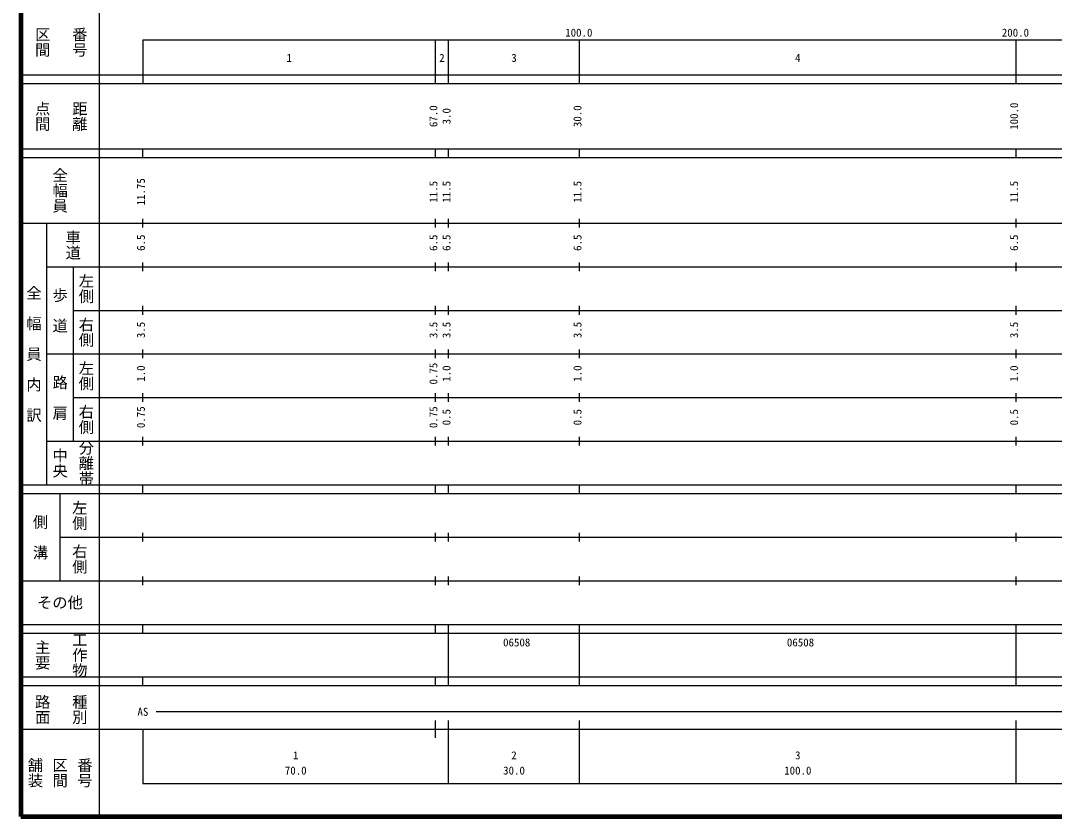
# Model space of a CAD drawing. Units: millimetres on the paper, enlarged 1000 times. Extents: x 40000 to 680000, y 20000 to 380000.
# Drawn here: x 40000 to 276756, y 20000 to 202409 of the extents above; entities that cross this region are included whole.
import ezdxf
from ezdxf.enums import TextEntityAlignment as Align

# ---------------------------------------------------------------- set-up
doc = ezdxf.new("R2010")
doc.units = ezdxf.units.MM
doc.header["$LTSCALE"] = 1000
doc.layers.add('M-TTL', color=2, linetype='Continuous', lineweight=140)
doc.layers.add('M-TTL-BAND', color=7, linetype='Continuous', lineweight=25)
doc.styles.add('@ＭＳ ゴシック', font='')
doc.styles.add('ＭＳ ゴシック', font='')
doc.styles.get('@ＭＳ ゴシック').set_extended_font_data('@MS Gothic')
doc.styles.get('ＭＳ ゴシック').set_extended_font_data('MS Gothic')

msp = doc.modelspace()

# ---------------------------------------------------------------- linework, layer by layer
at = {"layer": 'M-TTL'}
for p, q in [((40000, 380000), (40000, 20000)), ((40000, 20000), (680000, 20000))]:
    msp.add_line(p, q, dxfattribs=at)
at = {"layer": 'M-TTL-BAND'}
for p, q in [((58000, 370000), (58000, 20000)), ((68000, 198000), (579000, 198000)), ((68000, 198000), (68000, 188000)), ((135000, 188000), (135000, 198000)), ((138000, 188000), (138000, 198000)), ((168000, 188000), (168000, 198000)), ((268000, 188000), (268000, 198000)), ((40000, 190000), (579000, 190000)), ((40000, 188000), (579000, 188000)), ((40000, 173000), (579000, 173000)), ((68000, 171000), (68000, 173000)), ((135000, 171000), (135000, 173000)), ((138000, 171000), (138000, 173000)), ((168000, 171000), (168000, 173000)), ((268000, 171000), (268000, 173000)), ((40000, 171000), (579000, 171000)), ((68000, 155000), (68000, 157000)), ((135000, 155000), (135000, 157000)), ((138000, 155000), (138000, 157000)), ((168000, 155000), (168000, 157000)), ((268000, 155000), (268000, 157000)), ((40000, 156000), (579000, 156000)), ((46000, 96000), (46000, 156000)), ((68000, 145000), (68000, 147000)), ((135000, 145000), (135000, 147000)), ((138000, 145000), (138000, 147000)), ((168000, 145000), (168000, 147000)), ((268000, 145000), (268000, 147000)), ((46000, 146000), (579000, 146000)), ((52000, 146000), (52000, 106000)), ((52000, 136000), (579000, 136000)), ((68000, 135000), (68000, 137000)), ((135000, 135000), (135000, 137000)), ((138000, 135000), (138000, 137000)), ((168000, 135000), (168000, 137000)), ((268000, 135000), (268000, 137000)), ((46000, 126000), (579000, 126000)), ((68000, 125000), (68000, 127000)), ((135000, 125000), (135000, 127000)), ((138000, 125000), (138000, 127000)), ((168000, 125000), (168000, 127000)), ((268000, 125000), (268000, 127000)), ((68000, 115000), (68000, 117000)), ((135000, 115000), (135000, 117000)), ((138000, 115000), (138000, 117000)), ((168000, 115000), (168000, 117000)), ((268000, 115000), (268000, 117000)), ((52000, 116000), (579000, 116000)), ((68000, 105000), (68000, 107000)), ((135000, 105000), (135000, 107000)), ((138000, 105000), (138000, 107000)), ((168000, 105000), (168000, 107000)), ((268000, 105000), (268000, 107000)), ((46000, 106000), (579000, 106000)), ((40000, 96000), (579000, 96000)), ((68000, 94000), (68000, 96000)), ((135000, 94000), (135000, 96000)), ((138000, 94000), (138000, 96000)), ((168000, 94000), (168000, 96000)), ((268000, 94000), (268000, 96000)), ((40000, 94000), (579000, 94000)), ((49000, 94000), (49000, 74000)), ((49000, 84000), (579000, 84000)), ((68000, 83000), (68000, 85000)), ((135000, 83000), (135000, 85000)), ((138000, 83000), (138000, 85000)), ((168000, 83000), (168000, 85000)), ((268000, 83000), (268000, 85000)), ((40000, 74000), (579000, 74000)), ((68000, 73000), (68000, 75000)), ((135000, 73000), (135000, 75000)), ((138000, 73000), (138000, 75000)), ((168000, 73000), (168000, 75000)), ((268000, 73000), (268000, 75000)), ((40000, 64000), (579000, 64000)), ((68000, 62000), (68000, 64000)), ((135000, 62000), (135000, 64000)), ((138000, 50000), (138000, 64000)), ((168000, 50000), (168000, 64000)), ((268000, 50000), (268000, 64000)), ((40000, 62000), (579000, 62000)), ((40000, 52000), (579000, 52000)), ((40000, 50000), (579000, 50000)), ((68000, 50000), (68000, 52000)), ((135000, 50000), (135000, 52000)), ((71000, 44000), (565000, 44000)), ((135000, 38000), (135000, 42000)), ((138000, 27500), (138000, 42000)), ((168000, 27500), (168000, 42000)), ((268000, 27500), (268000, 42000)), ((40000, 40000), (579000, 40000)), ((68000, 40000), (68000, 27500)), ((68000, 27500), (579000, 27500))]:
    msp.add_line(p, q, dxfattribs=at)

# ---------------------------------------------------------------- texts
at = {"layer": 'M-TTL-BAND', "style": '@ＭＳ ゴシック'}
for s, p in [('区間', (45000, 197500)), ('番号', (53500, 197500)), ('点間', (45000, 180500)), ('距離', (53500, 180500)), ('全幅員', (49000, 163500)), ('車道', (52000, 151000)), ('左側', (55000, 141000)), ('全\u3000幅\u3000員\u3000内\u3000訳', (43000, 126000)), ('歩\u3000道', (49000, 136000)), ('右側', (55000, 131000)), ('左側', (55000, 121000)), ('路\u3000肩', (49000, 116000)), ('右側', (55000, 111000)), ('中央', (49000, 101000)), ('分離帯', (55000, 101000)), ('左側', (53500, 89000)), ('側\u3000溝', (44500, 84000)), ('右側', (53500, 79000)), ('工作物', (53500, 57000)), ('主要', (45000, 57000)), ('路面', (45000, 44500)), ('種別', (53500, 44500)), ('舗装', (43333, 30000)), ('区間', (49000, 30000)), ('番号', (54667, 30000))]:
    msp.add_text(s, height=2566, rotation=270, dxfattribs=at).set_placement(p, align=Align.MIDDLE_CENTER)
at = {"layer": 'M-TTL-BAND', "style": 'ＭＳ ゴシック'}
for s, p in [('100.0', (167844, 198195)), ('200.0', (267844, 198195)), ('1', (101500, 192405)), ('2', (136500, 192405)), ('3', (153000, 192405)), ('4', (218000, 192405)), ('AS', (68000, 42500)), ('1', (103000, 32523)), ('2', (153000, 32523)), ('3', (218000, 32523)), ('70.0', (103000, 29033)), ('30.0', (153000, 29033)), ('100.0', (218000, 29033))]:
    msp.add_text(s, height=1833, dxfattribs=at).set_placement(p, align=Align.BOTTOM_CENTER)
for s, p in [('67.0', (136000, 180500)), ('30.0', (169000, 180500)), ('100.0', (269000, 180500)), ('3.0', (139000, 180500)), ('11.75', (69000, 163174)), ('11.5', (136000, 163174)), ('11.5', (139000, 163174)), ('11.5', (169000, 163174)), ('11.5', (269000, 163174)), ('6.5', (69000, 151500)), ('6.5', (136000, 151500)), ('6.5', (139000, 151500)), ('6.5', (169000, 151500)), ('6.5', (269000, 151500)), ('3.5', (69000, 131500)), ('3.5', (136000, 131500)), ('3.5', (139000, 131500)), ('3.5', (169000, 131500)), ('3.5', (269000, 131500)), ('1.0', (69000, 121500)), ('0.75', (136000, 121500)), ('1.0', (139000, 121500)), ('1.0', (169000, 121500)), ('1.0', (269000, 121500)), ('0.75', (69000, 111500)), ('0.75', (136000, 111500)), ('0.5', (139000, 111500)), ('0.5', (169000, 111500)), ('0.5', (269000, 111500))]:
    msp.add_text(s, height=1833, rotation=90, dxfattribs=at).set_placement(p, align=Align.BOTTOM_CENTER)
msp.add_text('その他', height=2566, dxfattribs=at).set_placement((49000, 69000), align=Align.MIDDLE_CENTER)
for p in [(150500, 58405), (215500, 58405)]:
    msp.add_text('06508', height=1833, dxfattribs=at).set_placement(p, align=Align.BOTTOM_LEFT)

doc.saveas('drawing.dxf')
